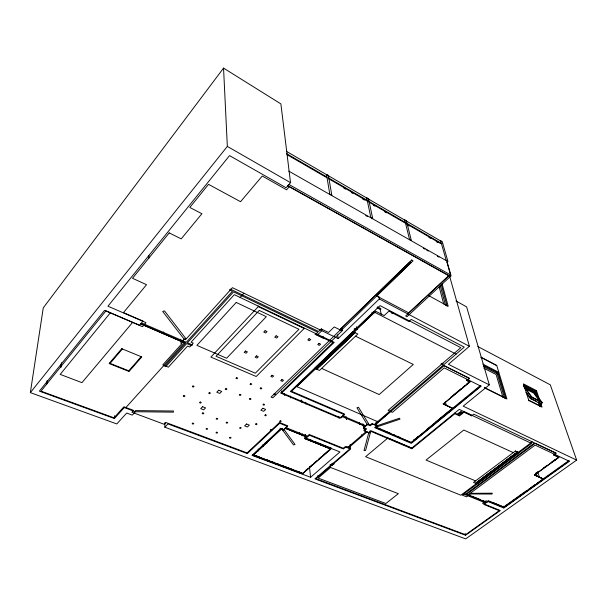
<?xml version="1.0" encoding="UTF-8"?>
<svg xmlns="http://www.w3.org/2000/svg" width="607" height="607" viewBox="0 0 607 607"><rect width="100%" height="100%" fill="white"/><g stroke="black" fill="none" stroke-linecap="round" stroke-linejoin="round"><path stroke-width="0.91" d="M180.651 341.187L180.666 339.305M477.83 346.521L550.291 384.83L576.65 460.098L465.683 538.895L164.838 427.199L164.945 422.464M163.579 333.804L163.624 331.923M148.806 258.491L148.927 255.661M114.397 418.527L124.276 407.57L135.391 411.728L173.397 412.145L173.435 411.015L135.384 410.598L135.391 411.728L132.288 415.12L126.696 413.041L116.787 423.936L30.35 392.63L43.264 307.878L223.543 68.105L280.882 103.903L290.525 182.661L286.079 187.753L229.537 155.612L107.947 306.194L145.968 322.651L142.516 326.695L104.556 310.397L39.364 391.136L114.397 418.527L114.594 415.719M60.844 367.531L61.428 362.88M61.163 366.749L61.626 363.069M46.656 384.284L47.164 380.559M370.065 430.788L370.376 432.654L365.558 450.576L364.003 450.576L368.79 432.639L371.014 430.735L411.796 448.072M443.247 404.027L469.864 381.826L466.783 379.982M466.866 380.255L469.196 378.29L444.119 365.763M553.531 454.567L558.751 457.352L534.365 474.955M553.637 454.901L555.959 453.186L535.215 443.376M30.35 392.63L227.337 146.408L223.543 68.105M110.421 312.726L60.199 374.398L81.953 382.653L132.705 322.302M109.533 363.123L109.169 363.555L128.889 371.401L129.261 370.976M110.087 363.373L122.371 348.957M530.427 398.564L531.55 397.251L542.301 402.729L541.178 404.027L530.427 398.564L526.011 392.501M531.171 398.936L532.293 397.631L524.539 387.046M540.45 403.655L541.565 402.358L533.735 391.788M128.775 370.816L141.165 356.666M125.899 407.517L184.399 342.773L140.741 323.721L185.613 343.054L164.687 366.18L165.802 366.643L186.744 343.539L191.713 345.679L192.411 344.913L187.442 342.765L233.551 291.884L317.856 332.249L315.731 334.343L332.947 342.553L280.578 393.017L339.745 418.132L341.711 416.379L365.452 426.501L363.479 428.208L365.513 429.073L363.828 430.53L366.203 431.531L347.272 447.829L344.913 446.866L343.281 448.269L309.221 434.513L307.339 436.213L285.935 427.601L287.801 425.864L279.501 422.51L247.087 452.905L165.992 422.533L164.277 424.323L131.901 412.252L133.593 410.393L123.927 406.773L113.972 417.821L40.995 391.158L105.982 310.822L139.481 325.208L140.589 323.903L184.399 342.773M240.114 297.438L243.968 293.234M258.309 306.596L210.879 357.068L256.2 376.499L304.175 328.47L258.309 306.596L258.263 305.996M164.838 427.199L167.987 423.921L247.299 453.596L279.69 423.254L287.574 426.44L284.144 429.619L282.627 430.135L282.46 428.261M317.916 334.563L321.839 330.709L321.581 328.835M342.538 330.443L272.801 397.813L271.041 397.077L340.747 329.571L342.538 330.443L342.242 328.569M376.044 422.138L377.243 426.767L399.998 419.156L399.474 418.238L376.697 425.864L374.64 427.616L411.349 443.345L481.032 386.234L444.225 367.903L392.448 412.343L388.093 410.4L460.804 347.659L380.05 305.617L290.29 391.477L344.571 414.733L340.952 417.957L281.807 392.82L334.229 342.348L234.302 294.668L191.099 342.189L193.261 343.122L189.748 346.976L187.593 346.051L168.374 367.189L162.775 364.89L181.948 343.63L180.636 343.061L184.133 339.169L185.818 338.554L164.444 310.852L162.714 311.505L184.133 339.169L185.454 339.745L232.413 287.672L338.16 338.569L379.292 298.97L378.73 296.193M315.223 368.381L296.808 385.984L296.876 386.636L377.645 421.675L377.539 421.046M353.426 331.862L374.572 311.649L374.694 312.294L456.115 354.116M296.876 386.636L374.694 312.294M450.834 275.062L449.605 276.215L287.635 185.841L288.826 184.437L450.834 275.062L446.828 260.964L288.757 171.113M391.773 313.698L393.146 312.4M446.805 262.277L447.867 261.283L442.275 241.669L440.614 240.675L446.175 260.297L447.867 261.283M304.593 438.208L330.716 448.99L302.582 473.536L253.369 455.098L281.185 428.853L283.408 430.037L285.275 428.352L306.421 436.843L304.623 438.466M253.369 455.098L281.185 428.853M450.872 276.01L407.001 316.649L405.696 315.966L449.567 275.259L450.872 276.01L447.124 262.793M304.585 438.117L304.676 438.58L330.716 448.99M314.714 441.486L331.399 448.171L330.906 448.603L305.442 438.413L305.936 437.973M282.627 430.135L293.545 444.977L295.04 444.476L284.144 429.619L280.995 428.36L251.996 455.356L310.594 477.277L339.943 451.949L305.966 438.353L309.418 435.249L343.41 448.96L346.369 446.411L350.702 448.171L314.904 478.885L465.584 535.26L500.289 510.51L482.573 503.332L486.101 500.767L503.81 507.998L569.358 461.267L535.108 445.121L469.393 493.954L491.981 494.045L492.36 493.188L470.357 493.339L469.993 494.197L466.472 496.814L462.238 495.1L531.497 443.413L459.256 409.361L411.728 448.125L387.312 437.746L387.433 438.375L365.611 456.707L460.872 495.221L532.278 441.873M305.359 470.736L307.468 468.892M309.578 467.056L312.393 464.598M313.796 463.376L316.611 460.918M318.721 459.074L321.528 456.623M322.939 455.394L330.671 448.641M441.934 363.29L441.016 364.071L443.247 365.194L374.269 424.581L371.894 423.565L370.194 425.037L368.153 424.156L366.173 425.871L342.431 415.734L344.404 413.974L291.512 391.28L375.414 311.103L384.155 315.602L388.897 311.118L408.898 321.52L411.197 319.403L464.241 347.121L444.157 364.405L441.926 363.29M370.376 432.654L368.79 432.639L364.45 430.803L366.666 428.891L363.532 427.556L367.167 424.414L368.692 423.898L358.487 407.274L356.931 407.798L367.167 424.414L370.3 425.757L372.349 423.989L376.697 425.864M443.193 403.693L452.731 408.481L411.265 442.495L376.014 427.366L377.63 425.871L375.301 424.543L390.339 411.614M449.772 276.777L469.401 346.301L448.414 364.306L489.31 384.861L463.194 406.159L576.65 460.098M377.023 426.106L376.014 427.366M330.549 467.466L318.159 478.081L385.862 503.507L398.351 493.673L330.549 467.466L330.231 464.954L331.991 465.637M467.542 381.158L469.014 380.065M450.371 397.585L461.145 388.639M462.58 387.448L464.734 385.657M466.176 384.459L468.331 382.676M413.375 440.363L414.831 439.172M417.009 437.381L418.466 436.183M435.917 421.865L451.919 408.731M413.405 440.5L414.862 439.301M417.039 437.51L418.496 436.319M426.501 429.748L480.342 385.574M480.926 385.862L411.804 442.541L411.22 442.291M411.857 448.748L454.855 413.708L459.461 415.856L463.976 412.206L471.654 415.818L473.71 414.171L534.509 442.935L465.804 494.121L463.991 493.377L463.285 493.901L485.858 503.074L483.946 504.463L499.288 510.669L465.569 534.729L315.997 478.711L350.497 449.134L348.145 448.178L367.068 431.896L369.428 432.897L371.112 431.448L411.857 448.748L411.728 448.125M456.828 414.695L459.757 412.312L462.322 413.519M457.746 414.247L460.91 411.698L462.595 412.487M454.855 413.708L454.696 413.079L459.309 415.234L463.809 411.576L471.487 415.196L471.654 415.818M535.033 391.781L536.489 390.642L539.388 399.292M466.73 494.348L486.556 502.414L488.347 500.737L503.825 507.285L543.402 479.044L534.297 474.704M535.829 473.483L538.113 471.836M543.432 467.997L547.233 465.25M551.035 462.504L555.602 459.218M536.861 472.99L535.723 473.164M492.725 502.459L503.734 506.966L526.565 490.668M528.743 489.234L534.934 484.697M537.21 483.187L568.751 460.675L569.245 460.91L503.848 507.551M253.347 454.749L259.5 457.056M266.526 459.689L269.159 460.675M271.799 461.661L274.432 462.655M276.193 463.316L278.825 464.302M281.458 465.288L284.099 466.275M285.851 466.935L293.758 469.901M297.278 471.214L301.664 472.861M265.191 442.814L266.837 443.451M330.117 464.605L331.87 465.281M332.53 463.24L334.282 463.923M331.657 463.702L333.372 464.37M330.944 464.325L332.651 464.992M279.979 428.238L282.839 429.377M281.216 429.202L283.241 429.673M285.244 428.003L306.421 436.843M308.568 439.028L312.962 440.781M471.821 496.124L474.408 497.179M476.131 497.877L480.441 499.629M482.163 500.335L484.743 501.39M475.562 480.888L426.046 460.068L463.794 430.014L513.279 452.617M378.533 428.132L381.105 429.24M382.827 429.976L385.407 431.084M387.122 431.82L390.567 433.299M393.139 434.407L394.861 435.143M397.441 436.251L399.163 436.987M375.301 424.543L377.539 425.507M534.403 475.031L543.402 479.044M321.627 368.411L379.185 394.558L413.299 364.45L355.527 336.195M459.491 412.51L462.033 413.701M553.569 454.635L558.751 457.352M443.254 404.027L452.731 408.481M314.965 334.222L323.372 338.228L323.129 336.475M354.465 329.411L356.15 330.238M355.042 328.228L357.599 329.487M466.791 379.997L469.864 381.826M484.743 387.744L505.677 398.177M484.295 387.698L506.921 398.974L496.746 365.49L480.896 357.227L496.693 365.535M528.348 400.028L540.738 406.303M528.765 400.385L541.998 407.077L540.837 403.617M541.823 402.084L531.079 396.606L529.957 397.919L536.573 401.28M538.227 402.122L539.873 402.965M372.045 312.271L373.73 313.136M372.129 312.719L373.813 313.576M483.331 366.522L498.446 374.307M525.283 388.753L533.652 393.055L540.002 401.644M373.328 311.474L374.959 312.317M483.916 368.237L496.109 374.504L503.028 397.502M523.446 384.914L535.708 391.257L537.734 397.312M482.823 364.101L498.764 372.334M483.771 365.581L498.028 372.933L505.843 398.731M523.887 386.272L536.163 392.608M523.803 386.667L534.463 392.16L542.301 402.729M524.258 387.289L534.926 392.782M377.493 306.861L380.703 308.523L380.855 309.297L377.645 307.635M376.977 307.726L380.217 309.403L381.287 314.767M536.489 390.642L523.409 383.874L528.932 400.764M379.292 298.97L469.401 346.301M428.732 295.647L448.201 306.307L442.078 283.803M455.986 300.966L466.608 306.861L489.31 384.861M365.74 215.538L367.387 216.471M423.367 248.263L425.014 249.204M426.66 250.137L428.307 251.07M437.359 256.215L439.005 257.148M227.337 146.408L290.525 182.661M286.686 153.708L326.733 176.91M328.364 177.859L441.957 243.688M287.081 154.686L327.127 177.866M328.759 178.815L367.167 201.054M368.798 202.002L405.575 223.293M407.206 224.233L440.712 243.635M343.919 188.208L345.558 189.156M351.278 192.465L352.91 193.413M362.713 199.088L364.352 200.029M373.335 205.234L374.974 206.175M384.777 211.851L386.409 212.791M406.842 224.613L409.293 226.032M428.899 237.375L430.538 238.323M436.258 241.632L437.89 242.58M286.405 151.333L441.289 241.32M304.631 438.231L304.668 438.58M540.7 403.382L541.178 404.027M524.357 387.418L531.55 397.251M527.301 393.639L529.509 396.667M466.859 380.278L466.783 379.883M539.464 402.502L540.913 406.827M534.509 390.635L536.52 396.69M538.25 401.88L539.691 406.212M556.156 459.324L554.783 460.318M537.703 471.753L539.35 477.034M536.087 473.308L536.907 475.949M496.746 372.273L504.538 398.078M503.324 506.192L503.81 507.998M441.175 284.357L447.086 306.186M440.151 285.32L445.538 305.336M439.142 286.83L443.74 304.016M463.809 411.576L463.976 412.206M460.91 411.698L461.145 412.601M459.757 412.312L460.356 414.672M459.309 415.234L459.461 415.856M445.326 401.728L446.221 405.408M465.152 533.409L465.584 535.26M356.559 326.725L357.03 329.457M354.397 328.986L354.86 331.726M354.207 328.842L354.678 331.619M363.995 428.011L364.45 430.803M362.925 423.823L363.381 426.622M359.549 422.647L359.845 424.505M361.484 434.749L361.78 436.608M337.598 334.829L338.16 338.569M346.347 417.381L346.627 419.255M350.36 444.529L350.641 446.395M346.02 416.501L346.43 419.293M350.148 444.445L350.558 447.238M338.812 416.319L339.07 418.185M317.871 475.569L318.068 477.239M305.746 402.282L305.951 404.163M309.471 466.904L310.594 477.277M301.907 400.681L302.104 402.562M305.564 434.589L305.966 438.353M301.307 399.907L301.504 401.781M305.033 434.658L305.442 438.413M302.468 433.906L302.665 435.796M299.653 432.351L299.843 434.233M290.328 396.03L290.51 397.889M284.562 393.662L284.736 395.536M281.64 390.938L281.807 392.82M262.914 444.696L263.043 446.593M258.279 449.021L258.392 450.91M169.216 232.913L132.508 278.279L146.53 284.691L123.479 312.605L143.002 321.057L141.431 322.909L186.311 342.28L232.405 291.33L229.537 289.956L230.303 289.107L318.637 331.475L321.217 328.933L328.546 332.469L334.184 326.968L339.973 329.791L410.082 261.867L411.091 262.436L376.507 295.897L408.678 312.833L448.846 275.548L289.433 186.569L286.595 189.809L262.277 176.015L240.547 201.699L208.512 184.346L189.824 207.45L201.903 213.732L181.205 238.87L169.216 232.913M121.734 348.699L109.457 363.123L129.397 371.067L141.78 356.924L121.734 348.699M236.222 302.461L196.888 345.368L226.623 358.229L266.306 316.679L236.222 302.461M259.257 310.427L216.009 356.263L255.304 373.184L298.985 329.29L259.257 310.427M183.883 395.567L183.223 396.265L184.293 396.682L184.953 395.992L183.883 395.567M192.988 385.969L192.313 386.674L193.383 387.107L194.058 386.401L192.988 385.969M245.486 351.036L244.181 352.386L246.085 353.221L247.383 351.878L245.486 351.036M265.107 330.724L263.757 332.12L265.669 333L267.019 331.612L265.107 330.724M200.189 402.024L199.521 402.714L200.576 403.124L201.236 402.441L200.189 402.024M209.339 392.592L208.664 393.283L209.719 393.715L210.394 393.017L209.339 392.592M202.617 406.713L200.727 408.648L203.686 409.808L205.576 407.881L202.617 406.713M218.725 390.218L216.775 392.213L219.749 393.427L221.699 391.439L218.725 390.218M256.442 355.892L255.137 357.22L257.004 358.047L258.316 356.719L256.442 355.892M276.117 335.815L274.759 337.196L276.64 338.069L277.998 336.688L276.117 335.815M225.918 388.594L225.227 389.292L226.267 389.717L226.95 389.019L225.918 388.594M236.654 377.653L235.948 378.373L236.988 378.814L237.694 378.093L236.654 377.653M192.783 423.109L192.146 423.762L193.163 424.149L193.808 423.496L192.783 423.109M202.837 412.874L202.177 413.549L203.201 413.951L203.869 413.276L202.837 412.874M239.962 394.375L239.272 395.066L240.289 395.483L240.979 394.793L239.962 394.375M250.737 383.601L250.031 384.314L251.048 384.739L251.761 384.034L250.737 383.601M206.668 428.39L206.023 429.035L207.033 429.422L207.677 428.777L206.668 428.39M216.767 418.306L216.107 418.974L217.116 419.361L217.776 418.701L216.767 418.306M272.019 375.27L270.859 376.416L272.482 377.122L273.643 375.976L272.019 375.27M309.039 338.714L307.795 339.943L309.433 340.717L310.678 339.48L309.039 338.714M250.008 398.518L249.318 399.201L250.327 399.618L251.025 398.936L250.008 398.518M260.82 387.858L260.107 388.563L261.124 388.988L261.837 388.29L260.82 387.858M216.616 432.176L215.971 432.814L216.972 433.201L217.617 432.556L216.616 432.176M226.745 422.199L226.077 422.851L227.079 423.246L227.746 422.586L226.745 422.199M281.906 379.565L280.745 380.703L282.346 381.393L283.507 380.263L281.906 379.565M319.001 343.403L317.749 344.624L319.365 345.383L320.617 344.169L319.001 343.403M411.698 260.024L339.381 330.094L340.747 330.762L413.071 260.798L411.698 260.024M263.605 404.118L262.914 404.793L263.908 405.203L264.599 404.528L263.605 404.118M274.455 393.617L273.742 394.307L274.736 394.725L275.449 394.034L274.455 393.617M230.076 437.306L229.423 437.935L230.41 438.307L231.062 437.677L230.076 437.306M240.243 427.457L239.575 428.11L240.562 428.496L241.229 427.844L240.243 427.457M246.548 424.012L244.629 425.864L247.421 426.956L249.34 425.112L246.548 424.012M262.854 408.268L260.881 410.173L263.688 411.318L265.661 409.414L262.854 408.268M256.093 423.694L255.418 424.339L256.389 424.725L257.065 424.081L256.093 423.694M265.403 414.786L264.713 415.446L265.684 415.841L266.374 415.18L265.403 414.786M353.069 331.68L314.752 368.32L316.513 369.117L354.837 332.545L353.069 331.68M317.795 367.023L316.179 368.57L317.051 368.965L318.667 367.417L317.795 367.023M319.98 364.936L318.364 366.484L319.236 366.878L320.853 365.331L319.98 364.936M322.188 362.834L320.564 364.382L321.437 364.784L323.061 363.229L322.188 362.834M324.388 360.725L322.757 362.28L323.63 362.683L325.269 361.127L324.388 360.725M326.612 358.608L324.973 360.171L325.845 360.573L327.484 359.01L326.612 358.608M328.842 356.476L327.188 358.054L328.061 358.456L329.715 356.886L328.842 356.476M331.073 354.344L329.419 355.922L330.291 356.332L331.946 354.754L331.073 354.344M333.319 352.204L331.657 353.782L332.537 354.192L334.191 352.614L333.319 352.204M335.565 350.057L333.903 351.643L334.776 352.052L336.445 350.467L335.565 350.057M337.833 347.894L336.157 349.488L337.037 349.905L338.706 348.304L337.833 347.894M340.102 345.724L338.418 347.333L339.298 347.743L340.982 346.142L340.102 345.724M342.378 343.547L340.694 345.155L341.574 345.573L343.251 343.972L342.378 343.547M344.67 341.362L342.978 342.978L343.858 343.395L345.542 341.787L344.67 341.362M346.961 339.169L345.269 340.793L346.142 341.217L347.841 339.594L346.961 339.169M349.275 336.968L347.568 338.592L348.448 339.017L350.148 337.393L349.275 336.968M351.59 334.753L349.875 336.392L350.747 336.817L352.47 335.178L351.59 334.753M353.911 332.537L352.197 334.176L353.069 334.609L354.792 332.97L353.911 332.537M355.012 332.636L316.687 369.193L319.472 370.46L357.819 334.017L355.012 332.636M270.934 429.581L270.252 430.211L271.208 430.591L271.883 429.953L270.934 429.581M280.275 420.81L279.584 421.463L280.533 421.842L281.223 421.197L280.275 420.81M253.111 454.795L252.649 455.227L302.104 473.741L302.574 473.331L253.111 454.795M281.185 429.088L253.142 455.174L302.62 473.703L330.952 448.983L304.782 438.527L306.656 436.835L285.244 428.238L283.378 429.968L281.185 429.088M444.119 365.626L375.141 424.961L377.501 425.977L375.794 427.434L411.288 442.662L452.966 408.473L443.398 403.981L470.099 381.811L467.033 380.286L469.439 378.282L444.119 365.626M515.472 450.971L473.506 482.436L475.592 483.309L517.559 451.934L515.472 450.971M477.383 481.905L475.827 483.066L476.48 483.339L478.028 482.178L477.383 481.905M479.522 480.304L477.975 481.457L478.627 481.73L480.175 480.577L479.522 480.304M481.677 478.688L480.122 479.856L480.774 480.129L482.33 478.969L481.677 478.688M483.847 477.072L482.284 478.24L482.937 478.513L484.492 477.345L483.847 477.072M486.017 475.448L484.447 476.616L485.099 476.897L486.662 475.729L486.017 475.448M488.195 473.817L486.617 475L487.269 475.273L488.847 474.097L488.195 473.817M490.38 472.185L488.802 473.361L489.454 473.642L491.025 472.466L490.38 472.185M492.573 470.546L490.987 471.73L491.64 472.011L493.218 470.827L492.573 470.546M494.773 468.9L493.188 470.084L493.832 470.372L495.418 469.181L494.773 468.9M496.981 467.253L495.388 468.445L496.033 468.725L497.626 467.534L496.981 467.253M499.197 465.592L497.596 466.791L498.241 467.079L499.842 465.88L499.197 465.592M501.42 463.93L499.811 465.129L500.464 465.417L502.065 464.218L501.42 463.93M503.643 462.268L502.035 463.467L502.687 463.756L504.296 462.557L503.643 462.268M505.889 460.592L504.265 461.806L504.91 462.094L506.534 460.88L505.889 460.592M508.127 458.915L506.511 460.121L507.156 460.417L508.772 459.203L508.127 458.915M510.381 457.23L508.749 458.444L509.402 458.74L511.026 457.526L510.381 457.23M512.642 455.538L511.011 456.76L511.663 457.048L513.287 455.834L512.642 455.538M514.911 453.846L513.272 455.068L513.917 455.364L515.555 454.142L514.911 453.846M517.187 452.139L515.54 453.368L516.185 453.664L517.839 452.435L517.187 452.139M517.695 451.995L475.729 483.369L477.034 483.916L518.993 452.587L517.695 451.995M535.23 443.277L466.533 494.409L486.564 502.558L488.483 501.162L503.833 507.429L543.622 479.044L534.517 474.985L558.971 457.344L553.796 454.916L556.179 453.186L535.23 443.277M372.713 218.543L370.816 217.443L366.666 197.7L368.517 198.8L372.713 218.543M331.794 195.272L329.783 194.103L326.475 174.338L328.44 175.506L331.794 195.272M411.341 240.509L409.55 239.469L404.657 219.78L406.409 220.819L411.341 240.509"/></g></svg>
